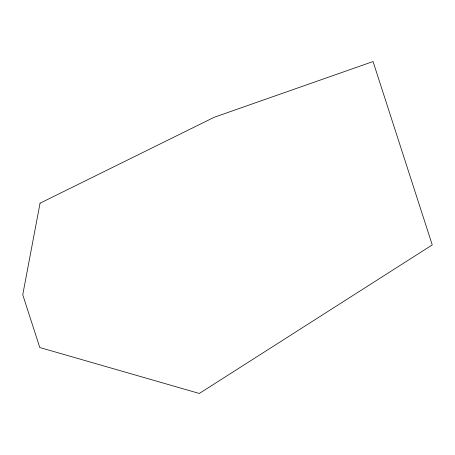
<?xml version="1.0" encoding="UTF-8"?>
<svg xmlns="http://www.w3.org/2000/svg" width="455" height="455" viewBox="0 0 455 455"><rect width="100%" height="100%" fill="white"/><g stroke="black" fill="none" stroke-linecap="round" stroke-linejoin="round"><path stroke-width="0.68" d="M40.057 203.186L22.75 294.743L39.784 347.518L199.318 393.456L432.25 244.921L373.049 61.544L214.265 117.248L40.057 203.186"/></g></svg>
